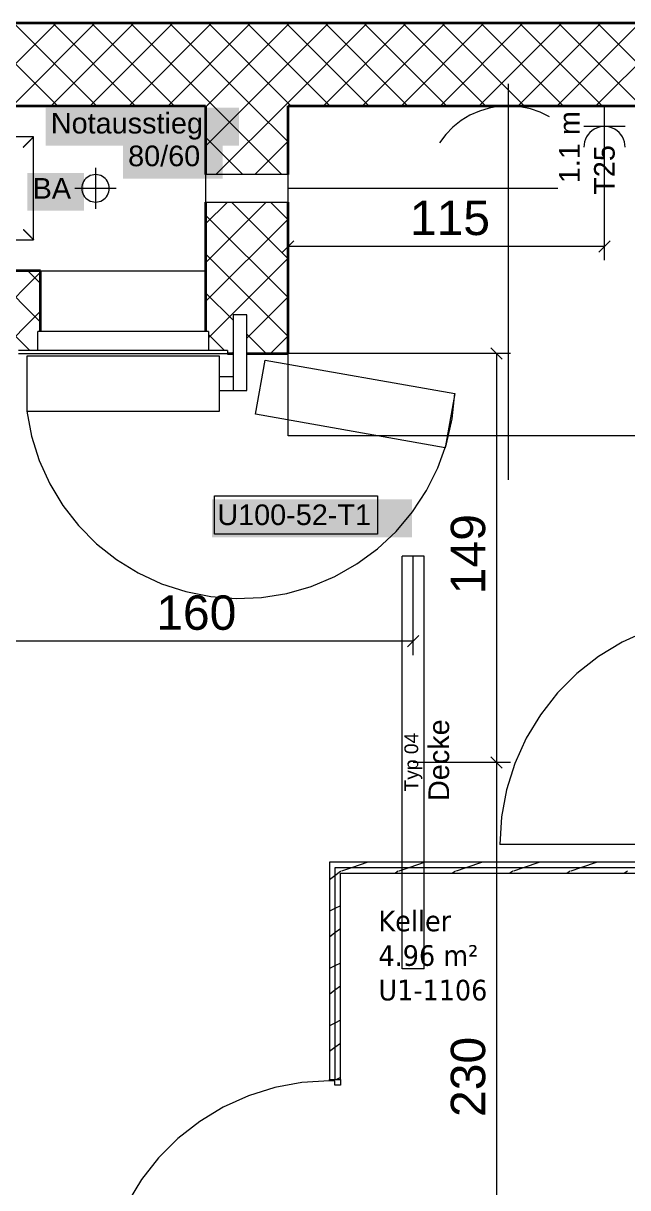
# Model space of a CAD drawing. Extents: x -1132 to 613, y -179 to 712.
# Drawn here: x -523 to -479, y 476.8 to 561.5 of the extents above; entities that cross this region are included whole.
import ezdxf
from ezdxf.lldxf.tags import DXFTag

# ---------------------------------------------------------------- set-up
doc = ezdxf.new("R2010")
doc.units = 0
doc.layers.get('0').update_dxf_attribs({"lineweight": 13})
for name, color, linetype, lineweight in [('A-____-NOTE-TEXT', 7, 'Continuous', 9), ('A-AREA-____-IDEN', 7, 'Continuous', 5), ('A-DETL-____-THIN', 7, 'Continuous', 9), ('A-DETL-GENF-HDLN', 7, '_Verdeckte Linien_', 9), ('A-DOOR-____-HDLN', 7, '_Verdeckte Linien_', 9), ('A-DOOR-____-IDEN', 7, 'Continuous', 5), ('A-DOOR-____-OTLN', 7, 'Continuous', 9), ('A-DOOR-FRAM-MCUT', 7, 'Continuous', 9), ('A-DOOR-FRAM-OTLN', 7, 'Continuous', 9), ('A-DOOR-OPNG-OTLN', 7, 'Continuous', 9), ('A-WALL-____-MCUT', 7, 'Continuous', 35), ('A-WALL-____-PATT', 7, 'Continuous', 35), ('A-WALL-FNSH-MCUT', 7, 'Continuous', 35), ('I-WALL-____-OTLN', 7, 'Continuous', 9), ('M-HVAC-DUCT-OTLN', 7, 'Continuous', 9), ('Q-SPCQ-____-HDLN', 7, '_Verdeckte Linien_', 9), ('Vertikale Erschließung', 7, 'Continuous', 9)]:
    doc.layers.add(name, color=color, linetype=linetype, lineweight=lineweight)
for name, color, linetype, lineweight, true_color in [('EL01_VVV_Mass', 7, 'Continuous', 13, 0xb2b200), ('EL01_WAN_Kraft', 1, 'Continuous', 13, 0xff0000), ('EL01_WAN_Leuchten', 7, 'Continuous', 13, 0x0080ff), ('EL01_WAN_Leuchtentyp', 7, 'Continuous', 13, 0x0099ff)]:
    doc.layers.add(name, color=color, linetype=linetype, lineweight=lineweight, true_color=true_color)
doc.styles.get("Standard").update_dxf_attribs({"font": 'arial.ttf'})
tags = doc.linetypes.add('_Strichpunkt - Fein_', pattern=[0.2, 0.1, -0.05, 0, -0.05]).pattern_tags.tags
tags[10:11] = [DXFTag(74, 4), DXFTag(75, 0), DXFTag(340, '0'), DXFTag(46, 1.0), DXFTag(50, 0.0), DXFTag(44, 0.0), DXFTag(45, 0.0)]
tags[8:9] = [DXFTag(74, 4), DXFTag(75, 0), DXFTag(340, '0'), DXFTag(46, 1.0), DXFTag(50, 0.0), DXFTag(44, 0.0), DXFTag(45, 0.0)]
tags[6:7] = [DXFTag(74, 4), DXFTag(75, 0), DXFTag(340, '0'), DXFTag(46, 1.0), DXFTag(50, 0.0), DXFTag(44, 0.0), DXFTag(45, 0.0)]
tags[4:5] = [DXFTag(74, 4), DXFTag(75, 0), DXFTag(340, '0'), DXFTag(46, 1.0), DXFTag(50, 0.0), DXFTag(44, 0.0), DXFTag(45, 0.0)]
tags = doc.linetypes.add('_Verdeckte Linien_', pattern=[0.15, 0.1, -0.05]).pattern_tags.tags
tags[6:7] = [DXFTag(74, 4), DXFTag(75, 0), DXFTag(340, '0'), DXFTag(46, 1.0), DXFTag(50, 0.0), DXFTag(44, 0.0), DXFTag(45, 0.0)]
tags[4:5] = [DXFTag(74, 4), DXFTag(75, 0), DXFTag(340, '0'), DXFTag(46, 1.0), DXFTag(50, 0.0), DXFTag(44, 0.0), DXFTag(45, 0.0)]

# ---------------------------------------------------------------- blocks, each defined once
blk = doc.blocks.new('Referenz-A0UNPDE96I', base_point=(-1115.886, -117.372))
at = {"layer": 'A-____-NOTE-TEXT', "color": 0, "linetype": 'Continuous', "lineweight": 5, "ltscale": 0.13}
for p, q in [((-518.215, 550.344), (-518.323, 550.272)), ((-518.097, 550.402), (-518.215, 550.344)), ((-517.973, 550.444), (-518.097, 550.402)), ((-517.845, 550.47), (-517.973, 550.444)), ((-517.715, 550.478), (-517.845, 550.47)), ((-517.715, 550.978), (-517.715, 547.978)), ((-517.584, 550.47), (-517.715, 550.478)), ((-517.456, 550.444), (-517.584, 550.47)), ((-517.332, 550.402), (-517.456, 550.444)), ((-517.215, 550.344), (-517.332, 550.402)), ((-517.106, 550.272), (-517.215, 550.344)), ((-516.215, 549.478), (-519.215, 549.478)), ((-518.706, 549.609), (-518.715, 549.478)), ((-518.715, 549.478), (-518.706, 549.348)), ((-518.681, 549.737), (-518.706, 549.609)), ((-518.639, 549.861), (-518.681, 549.737)), ((-518.581, 549.978), (-518.639, 549.861)), ((-518.508, 550.087), (-518.581, 549.978)), ((-518.422, 550.185), (-518.508, 550.087)), ((-518.323, 550.272), (-518.422, 550.185)), ((-517.008, 550.185), (-517.106, 550.272)), ((-516.921, 550.087), (-517.008, 550.185)), ((-516.849, 549.978), (-516.921, 550.087)), ((-516.791, 549.861), (-516.849, 549.978)), ((-516.749, 549.737), (-516.791, 549.861)), ((-516.723, 549.609), (-516.749, 549.737)), ((-516.715, 549.478), (-516.723, 549.609)), ((-516.723, 549.348), (-516.715, 549.478)), ((-518.706, 549.348), (-518.681, 549.219)), ((-518.681, 549.219), (-518.639, 549.096)), ((-518.639, 549.096), (-518.581, 548.978)), ((-518.581, 548.978), (-518.508, 548.87)), ((-518.508, 548.87), (-518.422, 548.771)), ((-518.422, 548.771), (-518.323, 548.685)), ((-518.323, 548.685), (-518.215, 548.612)), ((-518.215, 548.612), (-518.097, 548.554)), ((-517.332, 548.554), (-517.215, 548.612)), ((-517.215, 548.612), (-517.106, 548.685)), ((-517.106, 548.685), (-517.008, 548.771)), ((-517.008, 548.771), (-516.921, 548.87)), ((-516.921, 548.87), (-516.849, 548.978)), ((-516.849, 548.978), (-516.791, 549.096)), ((-516.791, 549.096), (-516.749, 549.219)), ((-516.749, 549.219), (-516.723, 549.348)), ((-518.097, 548.554), (-517.973, 548.512)), ((-517.973, 548.512), (-517.845, 548.487)), ((-517.845, 548.487), (-517.715, 548.478)), ((-517.715, 548.478), (-517.584, 548.487)), ((-517.584, 548.487), (-517.456, 548.512)), ((-517.456, 548.512), (-517.332, 548.554))]:
    blk.add_line(p, q, dxfattribs=at)
at = {"layer": 'A-____-NOTE-TEXT', "color": 7, "linetype": 'Continuous', "lineweight": 5, "ltscale": 0.13, "true_color": 0xffffff}
for points in [[(-521.344, 552.588), (-507.286, 552.588), (-521.344, 555.341)], [(-507.286, 552.588), (-521.344, 555.341), (-507.286, 555.341)], [(-515.722, 550.183), (-508.478, 550.183), (-515.722, 552.96)], [(-508.478, 550.183), (-515.722, 552.96), (-508.478, 552.96)], [(-522.666, 547.85), (-518.549, 547.85), (-522.666, 550.603)], [(-518.549, 547.85), (-522.666, 550.603), (-518.549, 550.603)]]:
    blk.add_solid(points, dxfattribs=at)
at = {"layer": 'A-DETL-____-THIN', "color": 0, "linetype": 'Continuous', "ltscale": 0.13}
for p, q in [((-508.715, 537.278), (-522.715, 537.278)), ((-522.715, 537.278), (-522.715, 533.278)), ((-508.715, 533.278), (-508.715, 537.278)), ((-522.715, 533.278), (-508.715, 533.278))]:
    blk.add_line(p, q, dxfattribs=at)
at = {"layer": 'A-DETL-GENF-HDLN', "color": 0, "linetype": '_Verdeckte Linien_', "ltscale": 0.13}
for p, q in [((-487.715, 557.078), (-487.715, 528.278)), ((-503.715, 531.478), (-503.715, 555.478)), ((-503.715, 555.478), (-492.715, 555.478)), ((-488.344, 555.445), (-489.087, 555.319)), ((-487.59, 555.477), (-488.344, 555.445)), ((-486.839, 555.414), (-487.59, 555.477)), ((-486.102, 555.257), (-486.839, 555.414)), ((-484.715, 555.478), (-471.715, 555.478)), ((-490.497, 554.794), (-491.142, 554.403)), ((-489.809, 555.101), (-490.497, 554.794)), ((-489.087, 555.319), (-489.809, 555.101)), ((-485.39, 555.01), (-486.102, 555.257)), ((-484.715, 554.674), (-485.39, 555.01)), ((-491.732, 553.935), (-492.259, 553.396)), ((-491.142, 554.403), (-491.732, 553.935)), ((-492.259, 553.396), (-492.715, 552.795)), ((-484.115, 549.478), (-503.715, 549.478)), ((-506.085, 533.048), (-505.39, 536.987)), ((-505.39, 536.987), (-491.603, 534.556)), ((-491.603, 534.556), (-492.297, 530.617)), ((-492.297, 530.617), (-506.085, 533.048)), ((-471.715, 531.478), (-503.715, 531.478))]:
    blk.add_line(p, q, dxfattribs=at)
at = {"layer": 'A-DOOR-____-HDLN', "color": 0, "linetype": '_Verdeckte Linien_', "ltscale": 0.13}
for p, q in [((-491.796, 532.72), (-491.601, 534.564)), ((-522.715, 533.278), (-522.368, 531.457)), ((-492.208, 530.913), (-491.796, 532.72)), ((-522.368, 531.457), (-521.809, 529.69)), ((-492.831, 529.166), (-492.208, 530.913)), ((-521.809, 529.69), (-521.044, 528.001)), ((-493.656, 527.506), (-492.831, 529.166)), ((-521.044, 528.001), (-520.085, 526.415)), ((-494.672, 525.956), (-493.656, 527.506)), ((-520.085, 526.415), (-518.944, 524.953)), ((-495.865, 524.536), (-494.672, 525.956)), ((-518.944, 524.953), (-517.639, 523.637)), ((-497.217, 523.268), (-495.865, 524.536)), ((-517.639, 523.637), (-516.187, 522.485)), ((-498.71, 522.169), (-497.217, 523.268)), ((-516.187, 522.485), (-514.608, 521.512)), ((-514.608, 521.512), (-512.926, 520.734)), ((-500.322, 521.254), (-498.71, 522.169)), ((-512.926, 520.734), (-511.163, 520.16)), ((-502.032, 520.537), (-500.322, 521.254)), ((-511.163, 520.16), (-509.345, 519.799)), ((-505.644, 519.732), (-503.814, 520.027)), ((-503.814, 520.027), (-502.032, 520.537)), ((-509.345, 519.799), (-507.496, 519.655)), ((-507.496, 519.655), (-505.644, 519.732))]:
    blk.add_line(p, q, dxfattribs=at)
at = {"layer": 'A-DOOR-____-IDEN', "color": 0, "linetype": 'Continuous', "ltscale": 0.13}
for p, q in [((-509.065, 527.114), (-497.225, 527.114)), ((-509.065, 524.334), (-509.065, 527.114)), ((-497.225, 527.114), (-497.225, 524.334)), ((-497.225, 524.334), (-509.065, 524.334))]:
    blk.add_line(p, q, dxfattribs=at)
at = {"layer": 'A-DOOR-____-IDEN', "color": 7, "linetype": 'Continuous', "ltscale": 0.13, "true_color": 0xffffff}
for points in [[(-509.24, 524.111), (-494.701, 524.111), (-509.24, 526.87)], [(-494.701, 524.111), (-509.24, 526.87), (-494.701, 526.87)]]:
    blk.add_solid(points, dxfattribs=at)
at = {"layer": 'A-DOOR-____-OTLN', "color": 0, "linetype": 'Continuous', "ltscale": 0.13}
for p, q in [((-506.718, 540.278), (-507.718, 540.278)), ((-507.718, 540.278), (-507.718, 534.778)), ((-506.718, 534.778), (-506.718, 540.278)), ((-507.718, 535.778), (-508.715, 535.778)), ((-508.715, 534.778), (-507.718, 534.778)), ((-507.718, 534.778), (-506.718, 534.778))]:
    blk.add_line(p, q, dxfattribs=at)
at = {"layer": 'A-DOOR-FRAM-MCUT', "color": 0, "linetype": 'Continuous', "ltscale": 0.13}
for p, q in [((-500.715, 484.678), (-499.915, 484.678)), ((-500.715, 484.578), (-500.715, 484.678)), ((-500.315, 484.578), (-500.715, 484.578)), ((-500.315, 484.278), (-500.315, 484.578)), ((-499.915, 484.278), (-500.315, 484.278)), ((-499.915, 484.678), (-499.915, 484.278))]:
    blk.add_line(p, q, dxfattribs=at)
at = {"layer": 'A-DOOR-FRAM-OTLN', "color": 0, "linetype": 'Continuous', "ltscale": 0.13}
for p, q in [((-521.915, 537.678), (-521.915, 539.078)), ((-509.515, 539.078), (-521.915, 539.078)), ((-509.515, 539.078), (-509.515, 537.678)), ((-508.115, 537.678), (-523.315, 537.678)), ((-508.115, 537.678), (-508.115, 537.478)), ((-523.315, 537.478), (-508.115, 537.478))]:
    blk.add_line(p, q, dxfattribs=at)
at = {"layer": 'A-DOOR-OPNG-OTLN', "color": 0, "linetype": 'Continuous', "ltscale": 0.13}
for p, q in [((-477.601, 517.3), (-479.429, 516.477)), ((-479.429, 516.477), (-481.145, 515.44)), ((-481.145, 515.44), (-482.722, 514.204)), ((-482.722, 514.204), (-484.14, 512.786)), ((-484.14, 512.786), (-485.376, 511.208)), ((-485.376, 511.208), (-486.413, 509.493)), ((-486.413, 509.493), (-487.236, 507.665)), ((-487.236, 507.665), (-487.832, 505.751)), ((-487.832, 505.751), (-488.194, 503.779)), ((-488.194, 503.779), (-488.315, 501.778)), ((-471.715, 501.778), (-488.315, 501.778)), ((-502.716, 484.457), (-504.687, 484.096)), ((-500.715, 484.578), (-502.716, 484.457)), ((-506.601, 483.5), (-508.429, 482.677)), ((-504.687, 484.096), (-506.601, 483.5)), ((-508.429, 482.677), (-510.145, 481.64)), ((-510.145, 481.64), (-511.722, 480.404)), ((-511.722, 480.404), (-513.14, 478.986)), ((-513.14, 478.986), (-514.376, 477.408)), ((-514.376, 477.408), (-515.413, 475.693))]:
    blk.add_line(p, q, dxfattribs=at)
at = {"layer": 'A-WALL-____-MCUT', "color": 0, "linetype": 'Continuous', "ltscale": 0.35}
for p, q in [((59.385, 561.478), (-1107.612, 561.478)), ((-525.715, 555.478), (-509.715, 555.478)), ((-509.715, 555.478), (-509.715, 550.478)), ((-503.715, 550.478), (-503.715, 555.478)), ((-503.715, 555.478), (-439.415, 555.478)), ((-509.715, 548.478), (-509.715, 539.078)), ((-503.715, 537.478), (-503.715, 548.478)), ((-521.715, 543.478), (-525.715, 543.478)), ((-521.715, 539.078), (-521.715, 543.478)), ((-508.115, 537.478), (-507.718, 537.478)), ((-506.718, 537.478), (-503.715, 537.478))]:
    blk.add_line(p, q, dxfattribs=at)
at = {"layer": 'A-WALL-____-MCUT', "color": 0, "linetype": 'Continuous', "lineweight": 9, "ltscale": 0.13}
for p, q in [((-500.315, 500.078), (-500.315, 484.678)), ((-439.415, 500.078), (-500.315, 500.078))]:
    blk.add_line(p, q, dxfattribs=at)
at = {"layer": 'A-WALL-____-PATT', "color": 0, "linetype": 'Continuous', "lineweight": 9, "ltscale": 0.13}
for p, q in [((-526.588, 555.478), (-520.588, 561.478)), ((-520.485, 555.478), (-526.485, 561.478)), ((-523.759, 555.478), (-517.759, 561.478)), ((-517.657, 555.478), (-523.657, 561.478)), ((-520.931, 555.478), (-514.931, 561.478)), ((-514.829, 555.478), (-520.829, 561.478)), ((-518.103, 555.478), (-512.103, 561.478)), ((-512, 555.478), (-518, 561.478)), ((-515.274, 555.478), (-509.274, 561.478)), ((-509.172, 555.478), (-515.172, 561.478)), ((-512.446, 555.478), (-506.446, 561.478)), ((-506.343, 555.478), (-512.343, 561.478)), ((-509.617, 555.478), (-503.617, 561.478)), ((-503.515, 555.478), (-509.515, 561.478)), ((-506.789, 555.478), (-500.789, 561.478)), ((-500.686, 555.478), (-506.686, 561.478)), ((-503.96, 555.478), (-497.96, 561.478)), ((-497.858, 555.478), (-503.858, 561.478)), ((-501.132, 555.478), (-495.132, 561.478)), ((-495.03, 555.478), (-501.03, 561.478)), ((-498.304, 555.478), (-492.304, 561.478)), ((-492.201, 555.478), (-498.201, 561.478)), ((-495.475, 555.478), (-489.475, 561.478)), ((-489.373, 555.478), (-495.373, 561.478)), ((-492.647, 555.478), (-486.647, 561.478)), ((-486.544, 555.478), (-492.544, 561.478)), ((-489.818, 555.478), (-483.818, 561.478)), ((-483.716, 555.478), (-489.716, 561.478)), ((-486.99, 555.478), (-480.99, 561.478)), ((-480.887, 555.478), (-486.887, 561.478)), ((-484.161, 555.478), (-478.161, 561.478)), ((-478.059, 555.478), (-484.059, 561.478)), ((-481.333, 555.478), (-475.333, 561.478)), ((-475.231, 555.478), (-481.231, 561.478)), ((-509.715, 555.381), (-509.617, 555.478)), ((-509.715, 552.552), (-506.789, 555.478)), ((-504.172, 550.478), (-509.172, 555.478)), ((-508.96, 550.478), (-503.96, 555.478)), ((-503.715, 552.85), (-506.343, 555.478)), ((-507, 550.478), (-509.715, 553.193)), ((-506.132, 550.478), (-503.715, 552.896)), ((-509.715, 546.896), (-508.132, 548.478)), ((-509.715, 544.067), (-505.304, 548.478)), ((-503.715, 544.364), (-507.829, 548.478)), ((-503.715, 547.193), (-505, 548.478)), ((-503.715, 541.536), (-509.715, 547.536)), ((-509.715, 541.239), (-503.715, 547.239)), ((-503.715, 538.708), (-509.715, 544.708)), ((-509.515, 538.61), (-503.715, 544.41)), ((-526.715, 538.381), (-521.715, 543.381)), ((-521.715, 539.737), (-525.456, 543.478)), ((-521.715, 542.565), (-522.628, 543.478)), ((-522.484, 537.678), (-526.715, 541.909)), ((-507.718, 539.883), (-509.715, 541.879)), ((-506.718, 538.578), (-503.715, 541.582)), ((-524.789, 537.478), (-521.715, 540.552)), ((-508.342, 537.678), (-509.515, 538.851)), ((-505.314, 537.478), (-506.718, 538.883)), ((-504.99, 537.478), (-503.715, 538.753)), ((-507.818, 537.478), (-507.718, 537.578)), ((-497.913, 500.478), (-499.113, 500.078)), ((-493.748, 500.478), (-494.948, 500.078)), ((-489.583, 500.478), (-490.783, 500.078)), ((-485.419, 500.478), (-486.619, 500.078)), ((-481.254, 500.478), (-482.454, 500.078)), ((-500.315, 499.504), (-500.715, 499.204)), ((-499.915, 499.804), (-500.315, 499.504)), ((-499.873, 499.836), (-499.915, 499.804)), ((-499.113, 500.078), (-499.831, 499.839)), ((-495.707, 499.836), (-495.918, 499.678)), ((-494.948, 500.078), (-495.666, 499.839)), ((-491.542, 499.836), (-491.753, 499.678)), ((-490.783, 500.078), (-491.501, 499.839)), ((-487.377, 499.837), (-487.588, 499.678)), ((-486.619, 500.078), (-487.335, 499.839)), ((-483.211, 499.837), (-483.423, 499.678)), ((-482.454, 500.078), (-483.17, 499.839)), ((-479.046, 499.837), (-479.258, 499.678)), ((-500.315, 497.118), (-500.715, 496.918)), ((-499.915, 497.318), (-500.315, 497.118)), ((-500.315, 495.339), (-500.715, 495.039)), ((-499.915, 495.639), (-500.315, 495.339)), ((-500.315, 492.953), (-500.715, 492.753)), ((-499.915, 493.153), (-500.315, 492.953)), ((-500.315, 491.174), (-500.715, 490.874)), ((-499.915, 491.474), (-500.315, 491.174)), ((-500.315, 488.789), (-500.715, 488.589)), ((-499.915, 488.989), (-500.315, 488.789)), ((-500.315, 487.009), (-500.715, 486.709)), ((-499.915, 487.309), (-500.315, 487.009)), ((-499.915, 484.824), (-500.205, 484.678))]:
    blk.add_line(p, q, dxfattribs=at)
at = {"layer": 'A-WALL-FNSH-MCUT', "color": 0, "linetype": 'Continuous', "lineweight": 9, "ltscale": 0.13}
for p, q in [((-500.715, 500.478), (-500.715, 484.678)), ((-471.715, 500.478), (-500.715, 500.478)), ((-499.915, 484.678), (-499.915, 499.678)), ((-499.915, 499.678), (-439.415, 499.678)), ((-500.715, 484.678), (-499.915, 484.678))]:
    blk.add_line(p, q, dxfattribs=at)
at = {"layer": 'I-WALL-____-OTLN', "color": 0, "linetype": 'Continuous', "ltscale": 0.13}
blk.add_line((-521.715, 543.478), (-509.715, 543.478), dxfattribs=at)
at = {"layer": 'M-HVAC-DUCT-OTLN', "color": 0, "linetype": '_Strichpunkt - Fein_', "ltscale": 0.13}
for p, q in [((-503.715, 550.478), (-509.715, 550.478)), ((-509.715, 550.478), (-509.715, 548.478)), ((-503.715, 548.478), (-503.715, 550.478)), ((-509.715, 548.478), (-503.715, 548.478))]:
    blk.add_line(p, q, dxfattribs=at)
at = {"layer": 'Q-SPCQ-____-HDLN', "color": 0, "linetype": '_Verdeckte Linien_', "ltscale": 0.13}
blk.add_line((-487.715, 555.478), (-487.715, 531.478), dxfattribs=at)
at = {"layer": 'Vertikale Erschließung', "color": 0, "linetype": 'Continuous', "ltscale": 0.13}
for p, q in [((-522.215, 553.228), (-525.715, 553.228)), ((-522.606, 552.836), (-522.601, 552.842)), ((-522.601, 552.842), (-522.596, 552.847)), ((-522.596, 552.847), (-522.59, 552.852)), ((-522.59, 552.852), (-522.585, 552.858)), ((-522.585, 552.858), (-522.58, 552.863)), ((-522.58, 552.863), (-522.575, 552.868)), ((-522.575, 552.868), (-522.57, 552.873)), ((-522.57, 552.873), (-522.564, 552.879)), ((-522.564, 552.879), (-522.559, 552.884)), ((-522.559, 552.884), (-522.554, 552.889)), ((-522.554, 552.889), (-522.549, 552.894)), ((-522.549, 552.894), (-522.544, 552.899)), ((-522.544, 552.899), (-522.539, 552.904)), ((-522.539, 552.904), (-522.534, 552.909)), ((-522.534, 552.909), (-522.528, 552.915)), ((-522.528, 552.915), (-522.523, 552.92)), ((-522.523, 552.92), (-522.518, 552.925)), ((-522.518, 552.925), (-522.513, 552.93)), ((-522.513, 552.93), (-522.508, 552.935)), ((-522.508, 552.935), (-522.503, 552.94)), ((-522.503, 552.94), (-522.498, 552.945)), ((-522.498, 552.945), (-522.493, 552.949)), ((-522.493, 552.949), (-522.489, 552.954)), ((-522.489, 552.954), (-522.484, 552.959)), ((-522.484, 552.959), (-522.479, 552.964)), ((-522.479, 552.964), (-522.474, 552.969)), ((-522.474, 552.969), (-522.469, 552.974)), ((-522.469, 552.974), (-522.465, 552.978)), ((-522.465, 552.978), (-522.46, 552.983)), ((-522.46, 552.983), (-522.455, 552.988)), ((-522.455, 552.988), (-522.451, 552.992)), ((-522.451, 552.992), (-522.446, 552.997)), ((-522.446, 552.997), (-522.442, 553.002)), ((-522.442, 553.002), (-522.437, 553.006)), ((-522.437, 553.006), (-522.432, 553.011)), ((-522.432, 553.011), (-522.428, 553.015)), ((-522.428, 553.015), (-522.424, 553.02)), ((-522.424, 553.02), (-522.419, 553.024)), ((-522.419, 553.024), (-522.415, 553.028)), ((-522.415, 553.028), (-522.41, 553.033)), ((-522.41, 553.033), (-522.402, 553.041)), ((-522.402, 553.041), (-522.393, 553.05)), ((-522.393, 553.05), (-522.385, 553.058)), ((-522.385, 553.058), (-522.377, 553.066)), ((-522.377, 553.066), (-522.369, 553.074)), ((-522.369, 553.074), (-522.361, 553.082)), ((-522.361, 553.082), (-522.357, 553.086)), ((-522.357, 553.086), (-522.354, 553.089)), ((-522.354, 553.089), (-522.35, 553.093)), ((-522.35, 553.093), (-522.346, 553.097)), ((-522.346, 553.097), (-522.342, 553.101)), ((-522.342, 553.101), (-522.339, 553.104)), ((-522.339, 553.104), (-522.335, 553.108)), ((-522.335, 553.108), (-522.332, 553.111)), ((-522.332, 553.111), (-522.328, 553.115)), ((-522.328, 553.115), (-522.325, 553.118)), ((-522.325, 553.118), (-522.321, 553.122)), ((-522.321, 553.122), (-522.318, 553.125)), ((-522.318, 553.125), (-522.311, 553.131)), ((-522.311, 553.131), (-522.305, 553.138)), ((-522.305, 553.138), (-522.299, 553.144)), ((-522.299, 553.144), (-522.293, 553.15)), ((-522.293, 553.15), (-522.287, 553.156)), ((-522.287, 553.156), (-522.282, 553.161)), ((-522.282, 553.161), (-522.276, 553.167)), ((-522.276, 553.167), (-522.271, 553.172)), ((-522.271, 553.172), (-522.266, 553.177)), ((-522.266, 553.177), (-522.262, 553.181)), ((-522.262, 553.181), (-522.257, 553.186)), ((-522.257, 553.186), (-522.253, 553.19)), ((-522.253, 553.19), (-522.249, 553.194)), ((-522.249, 553.194), (-522.245, 553.198)), ((-522.245, 553.198), (-522.241, 553.202)), ((-522.241, 553.202), (-522.238, 553.205)), ((-522.238, 553.205), (-522.235, 553.208)), ((-522.235, 553.208), (-522.232, 553.211)), ((-522.232, 553.211), (-522.227, 553.216)), ((-522.227, 553.216), (-522.222, 553.221)), ((-522.222, 553.221), (-522.219, 553.224)), ((-522.219, 553.224), (-522.217, 553.226)), ((-522.217, 553.226), (-522.215, 553.228)), ((-522.215, 545.728), (-522.215, 553.228)), ((-522.215, 553.228), (-522.215, 553.228)), ((-522.974, 552.469), (-522.965, 552.478)), ((-522.965, 552.478), (-522.96, 552.483)), ((-522.96, 552.483), (-522.955, 552.488)), ((-522.955, 552.488), (-522.95, 552.493)), ((-522.95, 552.493), (-522.946, 552.497)), ((-522.946, 552.497), (-522.941, 552.502)), ((-522.941, 552.502), (-522.936, 552.507)), ((-522.936, 552.507), (-522.931, 552.512)), ((-522.931, 552.512), (-522.926, 552.517)), ((-522.926, 552.517), (-522.921, 552.522)), ((-522.921, 552.522), (-522.916, 552.527)), ((-522.916, 552.527), (-522.911, 552.532)), ((-522.911, 552.532), (-522.906, 552.537)), ((-522.906, 552.537), (-522.901, 552.542)), ((-522.901, 552.542), (-522.896, 552.547)), ((-522.896, 552.547), (-522.891, 552.552)), ((-522.891, 552.552), (-522.886, 552.557)), ((-522.886, 552.557), (-522.88, 552.562)), ((-522.88, 552.562), (-522.875, 552.568)), ((-522.875, 552.568), (-522.87, 552.573)), ((-522.87, 552.573), (-522.865, 552.578)), ((-522.865, 552.578), (-522.86, 552.583)), ((-522.86, 552.583), (-522.854, 552.588)), ((-522.854, 552.588), (-522.849, 552.594)), ((-522.849, 552.594), (-522.844, 552.599)), ((-522.844, 552.599), (-522.839, 552.604)), ((-522.839, 552.604), (-522.834, 552.609)), ((-522.834, 552.609), (-522.828, 552.615)), ((-522.828, 552.615), (-522.823, 552.62)), ((-522.823, 552.62), (-522.818, 552.625)), ((-522.818, 552.625), (-522.812, 552.631)), ((-522.812, 552.631), (-522.807, 552.636)), ((-522.807, 552.636), (-522.802, 552.641)), ((-522.802, 552.641), (-522.796, 552.647)), ((-522.796, 552.647), (-522.791, 552.652)), ((-522.791, 552.652), (-522.785, 552.658)), ((-522.785, 552.658), (-522.78, 552.663)), ((-522.78, 552.663), (-522.774, 552.668)), ((-522.774, 552.668), (-522.769, 552.674)), ((-522.769, 552.674), (-522.764, 552.679)), ((-522.764, 552.679), (-522.758, 552.685)), ((-522.758, 552.685), (-522.753, 552.69)), ((-522.753, 552.69), (-522.747, 552.696)), ((-522.747, 552.696), (-522.742, 552.701)), ((-522.742, 552.701), (-522.736, 552.706)), ((-522.736, 552.706), (-522.731, 552.712)), ((-522.731, 552.712), (-522.725, 552.717)), ((-522.725, 552.717), (-522.72, 552.723)), ((-522.72, 552.723), (-522.715, 552.728)), ((-522.715, 552.728), (-522.709, 552.734)), ((-522.709, 552.734), (-522.704, 552.739)), ((-522.704, 552.739), (-522.698, 552.745)), ((-522.698, 552.745), (-522.693, 552.75)), ((-522.693, 552.75), (-522.688, 552.756)), ((-522.688, 552.756), (-522.682, 552.761)), ((-522.682, 552.761), (-522.677, 552.766)), ((-522.677, 552.766), (-522.671, 552.772)), ((-522.671, 552.772), (-522.666, 552.777)), ((-522.666, 552.777), (-522.66, 552.783)), ((-522.66, 552.783), (-522.655, 552.788)), ((-522.655, 552.788), (-522.649, 552.794)), ((-522.649, 552.794), (-522.644, 552.799)), ((-522.644, 552.799), (-522.639, 552.804)), ((-522.639, 552.804), (-522.633, 552.81)), ((-522.633, 552.81), (-522.628, 552.815)), ((-522.628, 552.815), (-522.622, 552.82)), ((-522.622, 552.82), (-522.617, 552.826)), ((-522.617, 552.826), (-522.612, 552.831)), ((-522.612, 552.831), (-522.606, 552.836)), ((-522.974, 546.488), (-522.965, 546.478)), ((-522.965, 546.478), (-522.96, 546.474)), ((-522.96, 546.474), (-522.955, 546.469)), ((-522.955, 546.469), (-522.95, 546.464)), ((-522.95, 546.464), (-522.946, 546.459)), ((-522.946, 546.459), (-522.941, 546.454)), ((-522.941, 546.454), (-522.936, 546.45)), ((-522.936, 546.45), (-522.931, 546.445)), ((-522.931, 546.445), (-522.926, 546.44)), ((-522.926, 546.44), (-522.921, 546.435)), ((-522.921, 546.435), (-522.916, 546.43)), ((-522.916, 546.43), (-522.911, 546.425)), ((-522.911, 546.425), (-522.906, 546.42)), ((-522.906, 546.42), (-522.901, 546.415)), ((-522.901, 546.415), (-522.896, 546.409)), ((-522.896, 546.409), (-522.891, 546.404)), ((-522.891, 546.404), (-522.886, 546.399)), ((-522.886, 546.399), (-522.881, 546.394)), ((-522.881, 546.394), (-522.875, 546.389)), ((-522.875, 546.389), (-522.87, 546.384)), ((-522.87, 546.384), (-522.865, 546.379)), ((-522.865, 546.379), (-522.86, 546.373)), ((-522.86, 546.373), (-522.855, 546.368)), ((-522.855, 546.368), (-522.849, 546.363)), ((-522.849, 546.363), (-522.844, 546.358)), ((-522.844, 546.358), (-522.839, 546.352)), ((-522.839, 546.352), (-522.833, 546.347)), ((-522.833, 546.347), (-522.828, 546.342)), ((-522.828, 546.342), (-522.823, 546.337)), ((-522.823, 546.337), (-522.818, 546.331)), ((-522.818, 546.331), (-522.812, 546.326)), ((-522.812, 546.326), (-522.807, 546.321)), ((-522.807, 546.321), (-522.801, 546.315)), ((-522.801, 546.315), (-522.796, 546.31)), ((-522.796, 546.31), (-522.791, 546.304)), ((-522.791, 546.304), (-522.785, 546.299)), ((-522.785, 546.299), (-522.78, 546.294)), ((-522.78, 546.294), (-522.775, 546.288)), ((-522.775, 546.288), (-522.769, 546.283)), ((-522.769, 546.283), (-522.764, 546.277)), ((-522.764, 546.277), (-522.758, 546.272)), ((-522.758, 546.272), (-522.753, 546.266)), ((-522.753, 546.266), (-522.747, 546.261)), ((-522.747, 546.261), (-522.742, 546.255)), ((-522.742, 546.255), (-522.736, 546.25)), ((-522.736, 546.25), (-522.731, 546.245)), ((-522.731, 546.245), (-522.726, 546.239)), ((-522.726, 546.239), (-522.72, 546.234)), ((-522.72, 546.234), (-522.715, 546.228)), ((-522.715, 546.228), (-522.709, 546.223)), ((-522.709, 546.223), (-522.704, 546.217)), ((-522.704, 546.217), (-522.698, 546.212)), ((-522.698, 546.212), (-522.693, 546.207)), ((-522.693, 546.207), (-522.687, 546.201)), ((-522.687, 546.201), (-522.682, 546.196)), ((-522.682, 546.196), (-522.677, 546.19)), ((-522.677, 546.19), (-522.671, 546.185)), ((-522.671, 546.185), (-522.666, 546.179)), ((-522.666, 546.179), (-522.66, 546.174)), ((-522.66, 546.174), (-522.655, 546.168)), ((-522.655, 546.168), (-522.649, 546.163)), ((-522.649, 546.163), (-522.644, 546.158)), ((-522.644, 546.158), (-522.639, 546.152)), ((-522.639, 546.152), (-522.633, 546.147)), ((-522.633, 546.147), (-522.628, 546.141)), ((-522.628, 546.141), (-522.622, 546.136)), ((-522.622, 546.136), (-522.617, 546.131)), ((-522.617, 546.131), (-522.612, 546.125)), ((-522.612, 546.125), (-522.606, 546.12)), ((-522.606, 546.12), (-522.601, 546.115)), ((-522.601, 546.115), (-522.596, 546.109)), ((-522.596, 546.109), (-522.591, 546.104)), ((-522.591, 546.104), (-522.585, 546.099)), ((-522.585, 546.099), (-522.58, 546.094)), ((-522.58, 546.094), (-522.575, 546.088)), ((-522.575, 546.088), (-522.57, 546.083)), ((-522.57, 546.083), (-522.564, 546.078)), ((-522.564, 546.078), (-522.559, 546.073)), ((-522.559, 546.073), (-522.554, 546.068)), ((-522.554, 546.068), (-522.549, 546.063)), ((-525.715, 545.728), (-522.215, 545.728)), ((-522.549, 546.063), (-522.544, 546.057)), ((-522.544, 546.057), (-522.539, 546.052)), ((-522.539, 546.052), (-522.533, 546.047)), ((-522.533, 546.047), (-522.528, 546.042)), ((-522.528, 546.042), (-522.523, 546.037)), ((-522.523, 546.037), (-522.518, 546.032)), ((-522.518, 546.032), (-522.513, 546.027)), ((-522.513, 546.027), (-522.508, 546.022)), ((-522.508, 546.022), (-522.503, 546.017)), ((-522.503, 546.017), (-522.498, 546.012)), ((-522.498, 546.012), (-522.494, 546.007)), ((-522.494, 546.007), (-522.489, 546.002)), ((-522.489, 546.002), (-522.484, 545.997)), ((-522.484, 545.997), (-522.479, 545.992)), ((-522.479, 545.992), (-522.474, 545.988)), ((-522.474, 545.988), (-522.469, 545.983)), ((-522.469, 545.983), (-522.465, 545.978)), ((-522.465, 545.978), (-522.46, 545.974)), ((-522.46, 545.974), (-522.455, 545.969)), ((-522.455, 545.969), (-522.451, 545.964)), ((-522.451, 545.964), (-522.446, 545.96)), ((-522.446, 545.96), (-522.441, 545.955)), ((-522.441, 545.955), (-522.437, 545.951)), ((-522.437, 545.951), (-522.432, 545.946)), ((-522.432, 545.946), (-522.428, 545.942)), ((-522.428, 545.942), (-522.423, 545.937)), ((-522.423, 545.937), (-522.419, 545.933)), ((-522.419, 545.933), (-522.415, 545.928)), ((-522.415, 545.928), (-522.41, 545.924)), ((-522.41, 545.924), (-522.402, 545.915)), ((-522.402, 545.915), (-522.393, 545.907)), ((-522.393, 545.907), (-522.385, 545.899)), ((-522.385, 545.899), (-522.377, 545.89)), ((-522.377, 545.89), (-522.369, 545.882)), ((-522.369, 545.882), (-522.361, 545.875)), ((-522.361, 545.875), (-522.357, 545.871)), ((-522.357, 545.871), (-522.353, 545.867)), ((-522.353, 545.867), (-522.35, 545.863)), ((-522.35, 545.863), (-522.346, 545.86)), ((-522.346, 545.86), (-522.342, 545.856)), ((-522.342, 545.856), (-522.339, 545.852)), ((-522.339, 545.852), (-522.335, 545.849)), ((-522.335, 545.849), (-522.332, 545.845)), ((-522.332, 545.845), (-522.328, 545.842)), ((-522.328, 545.842), (-522.325, 545.838)), ((-522.325, 545.838), (-522.321, 545.835)), ((-522.321, 545.835), (-522.318, 545.832)), ((-522.318, 545.832), (-522.311, 545.825)), ((-522.311, 545.825), (-522.305, 545.819)), ((-522.305, 545.819), (-522.299, 545.813)), ((-522.299, 545.813), (-522.293, 545.807)), ((-522.293, 545.807), (-522.287, 545.801)), ((-522.287, 545.801), (-522.282, 545.795)), ((-522.282, 545.795), (-522.276, 545.79)), ((-522.276, 545.79), (-522.271, 545.785)), ((-522.271, 545.785), (-522.266, 545.78)), ((-522.266, 545.78), (-522.261, 545.775)), ((-522.261, 545.775), (-522.257, 545.771)), ((-522.257, 545.771), (-522.253, 545.766)), ((-522.253, 545.766), (-522.249, 545.762)), ((-522.249, 545.762), (-522.245, 545.758)), ((-522.245, 545.758), (-522.241, 545.755)), ((-522.241, 545.755), (-522.238, 545.751)), ((-522.238, 545.751), (-522.235, 545.748)), ((-522.235, 545.748), (-522.232, 545.745)), ((-522.232, 545.745), (-522.227, 545.74)), ((-522.227, 545.74), (-522.222, 545.736)), ((-522.222, 545.736), (-522.219, 545.733)), ((-522.219, 545.733), (-522.217, 545.73)), ((-522.217, 545.73), (-522.215, 545.729)), ((-522.215, 545.729), (-522.215, 545.728))]:
    blk.add_line(p, q, dxfattribs=at)
at = {"layer": 'A-____-NOTE-TEXT', "color": 0, "linetype": 'Continuous', "lineweight": 5, "ltscale": 0.13, "char_height": 1.5, "attachment_point": 1}
for s, insert in [('{\\fArial;Notausstieg}', (-520.969, 554.966)), ('{\\fArial;80/60}', (-515.347, 552.585)), ('{\\fArial;BA}', (-522.291, 550.228))]:
    blk.add_mtext(s, dxfattribs=dict(at, insert=insert))
at = {"layer": 'A-AREA-____-IDEN', "color": 0, "linetype": 'Continuous', "ltscale": 0.13, "char_height": 1.5, "attachment_point": 1}
for s, insert in [('{\\W0.9;\\fVerdana;Keller}', (-497.147, 496.962)), ('{\\W0.9;\\fVerdana;4.96 m²}', (-497.147, 494.449)), ('{\\W0.9;\\fVerdana;U1-1106}', (-497.147, 491.935))]:
    blk.add_mtext(s, dxfattribs=dict(at, insert=insert))
at = {"layer": 'A-DOOR-____-IDEN', "color": 0, "linetype": 'Continuous', "ltscale": 0.13, "insert": (-508.865, 526.495), "char_height": 1.5, "attachment_point": 1}
blk.add_mtext('{\\fArial;U100-52-T1}', dxfattribs=at)
blk = doc.blocks.new('Maß-A0UNPE176I', base_point=(-494.615, 461.328))
at = {"color": 0, "lineweight": -2}
for p, q in [((-488.141, 507.328), (-488.968, 508.155)), ((-487.554, 507.742), (-494.615, 507.742)), ((-488.554, 507.742), (-488.554, 461.742)), ((-487.554, 461.742), (-494.615, 461.742)), ((-488.141, 461.328), (-488.968, 462.155))]:
    blk.add_line(p, q, dxfattribs=at)
at = {"color": 0, "lineweight": -2, "insert": (-491.888, 481.96), "char_height": 2.5, "attachment_point": 1, "rotation": 90}
blk.add_mtext('{\\fArial;230}', dxfattribs=at)
blk = doc.blocks.new('Maß-A0UNPEAR6I', base_point=(-527.126, 515.547))
at = {"color": 0, "lineweight": -2}
for p, q in [((-526.713, 515.547), (-526.713, 537.478)), ((-494.615, 515.547), (-494.615, 522.742)), ((-527.126, 516.133), (-526.299, 516.961)), ((-494.615, 516.547), (-526.713, 516.547)), ((-495.028, 516.133), (-494.201, 516.961))]:
    blk.add_line(p, q, dxfattribs=at)
at = {"color": 0, "lineweight": -2, "insert": (-513.303, 519.88), "char_height": 2.5, "attachment_point": 1}
blk.add_mtext('{\\fArial;160}', dxfattribs=at)
blk = doc.blocks.new('LED-Langfeldleuchte 37W-A0UNPEY36I', base_point=(-495.415, 492.742))
at = {"color": 0, "lineweight": -2}
for p, q in [((-495.415, 492.742), (-495.415, 522.742)), ((-493.815, 522.742), (-495.415, 522.742)), ((-493.815, 492.742), (-493.815, 522.742)), ((-493.815, 492.742), (-495.415, 492.742))]:
    blk.add_line(p, q, dxfattribs=at)
blk = doc.blocks.new('Bemerkung 1-A0UNPEY56I', base_point=(-495.26, 505.625))
at = {"color": 0, "lineweight": -2, "insert": (-495.26, 505.625), "char_height": 1, "attachment_point": 1, "rotation": 90}
blk.add_mtext('{\\fArial;Typ 04}', dxfattribs=at)
blk = doc.blocks.new('Absolute Höhe-A0UNPEY76I', base_point=(-493.512, 504.933))
at = {"color": 0, "lineweight": -2, "insert": (-493.512, 504.933), "char_height": 1.5, "attachment_point": 1, "rotation": 90}
blk.add_mtext('{\\fArial;Decke}', dxfattribs=at)
blk = doc.blocks.new('Maß-A0UNPFDR6I', base_point=(-504.126, 544.247))
at = {"color": 0, "lineweight": -2}
for p, q in [((-503.713, 544.247), (-503.713, 555.478)), ((-480.713, 544.247), (-480.713, 555.478)), ((-504.126, 544.833), (-503.299, 545.661)), ((-480.713, 545.247), (-503.713, 545.247)), ((-481.126, 544.833), (-480.299, 545.661))]:
    blk.add_line(p, q, dxfattribs=at)
at = {"color": 0, "lineweight": -2, "insert": (-494.864, 548.58), "char_height": 2.5, "attachment_point": 1}
blk.add_mtext('{\\fArial;115}', dxfattribs=at)
blk = doc.blocks.new('Steckdose T25_ UP-A0UNPG4N6I', base_point=(-482.213, 549.008))
at = {"color": 0, "lineweight": -2}
for p, q in [((-480.713, 553.978), (-480.713, 555.478)), ((-479.213, 553.978), (-482.213, 553.978)), ((-481.463, 553.777), (-481.626, 553.668)), ((-481.287, 553.864), (-481.463, 553.777)), ((-481.101, 553.927), (-481.287, 553.864)), ((-480.908, 553.965), (-481.101, 553.927)), ((-480.713, 553.978), (-480.908, 553.965)), ((-480.517, 553.965), (-480.713, 553.978)), ((-480.324, 553.927), (-480.517, 553.965)), ((-480.139, 553.864), (-480.324, 553.927)), ((-479.963, 553.777), (-480.139, 553.864)), ((-479.8, 553.668), (-479.963, 553.777)), ((-482.162, 552.866), (-482.2, 552.674)), ((-482.098, 553.052), (-482.162, 552.866)), ((-482.012, 553.228), (-482.098, 553.052)), ((-481.903, 553.391), (-482.012, 553.228)), ((-481.773, 553.539), (-481.903, 553.391)), ((-481.626, 553.668), (-481.773, 553.539)), ((-479.652, 553.539), (-479.8, 553.668)), ((-479.523, 553.391), (-479.652, 553.539)), ((-479.414, 553.228), (-479.523, 553.391)), ((-479.327, 553.052), (-479.414, 553.228)), ((-479.264, 552.866), (-479.327, 553.052)), ((-479.225, 552.674), (-479.264, 552.866)), ((-482.2, 552.674), (-482.213, 552.478)), ((-479.213, 552.478), (-479.225, 552.674))]:
    blk.add_line(p, q, dxfattribs=at)
at = {"color": 0, "lineweight": -2, "insert": (-481.472, 549.008), "char_height": 1.5, "attachment_point": 1, "rotation": 90}
blk.add_mtext('{\\fArial;T25}', dxfattribs=at)
blk = doc.blocks.new('Absolute Höhe-A0UNPG4P6I', base_point=(-484.013, 549.852))
at = {"color": 0, "lineweight": -2, "insert": (-484.013, 549.852), "char_height": 1.5, "attachment_point": 1, "rotation": 90}
blk.add_mtext('{\\fArial;1.1 m}', dxfattribs=at)
blk = doc.blocks.new('Maß-A0UNPG6D6I', base_point=(-503.715, 507.328))
at = {"color": 0, "lineweight": -2}
for p, q in [((-488.141, 537.065), (-488.968, 537.892)), ((-487.554, 537.478), (-503.715, 537.478)), ((-488.554, 537.478), (-488.554, 507.742)), ((-488.141, 507.328), (-488.968, 508.155)), ((-487.554, 507.742), (-494.615, 507.742))]:
    blk.add_line(p, q, dxfattribs=at)
at = {"color": 0, "lineweight": -2, "insert": (-491.888, 519.968), "char_height": 2.5, "attachment_point": 1, "rotation": 90}
blk.add_mtext('{\\fArial;149}', dxfattribs=at)

msp = doc.modelspace()

# ---------------------------------------------------------------- block references
at = {"color": 9, "lineweight": 25, "ltscale": 0.25, "true_color": 0xc0c0c0}
msp.add_blockref('Referenz-A0UNPDE96I', (-1115.886, -117.372), dxfattribs=at)
at = {"layer": 'EL01_VVV_Mass', "linetype": 'Continuous', "ltscale": 0.13}
for name, p in [('Maß-A0UNPFDR6I', (-504.126, 544.247)), ('Maß-A0UNPG6D6I', (-503.715, 507.328)), ('Maß-A0UNPEAR6I', (-527.126, 515.547)), ('Maß-A0UNPE176I', (-494.615, 461.328))]:
    msp.add_blockref(name, p, dxfattribs=at)
at = {"layer": 'EL01_WAN_Kraft', "color": 1, "linetype": 'Continuous', "ltscale": 0.13, "true_color": 0xff0000}
msp.add_blockref('Steckdose T25_ UP-A0UNPG4N6I', (-482.213, 549.008), dxfattribs=at)
at = {"layer": 'EL01_WAN_Kraft', "ltscale": 0.13}
msp.add_blockref('Absolute Höhe-A0UNPG4P6I', (-484.013, 549.852), dxfattribs=at)
at = {"layer": 'EL01_WAN_Leuchten', "ltscale": 0.13}
for name, p in [('LED-Langfeldleuchte 37W-A0UNPEY36I', (-495.415, 492.742)), ('Absolute Höhe-A0UNPEY76I', (-493.512, 504.933))]:
    msp.add_blockref(name, p, dxfattribs=at)
at = {"layer": 'EL01_WAN_Leuchtentyp', "ltscale": 0.13}
msp.add_blockref('Bemerkung 1-A0UNPEY56I', (-495.26, 505.625), dxfattribs=at)

doc.saveas('drawing.dxf')
